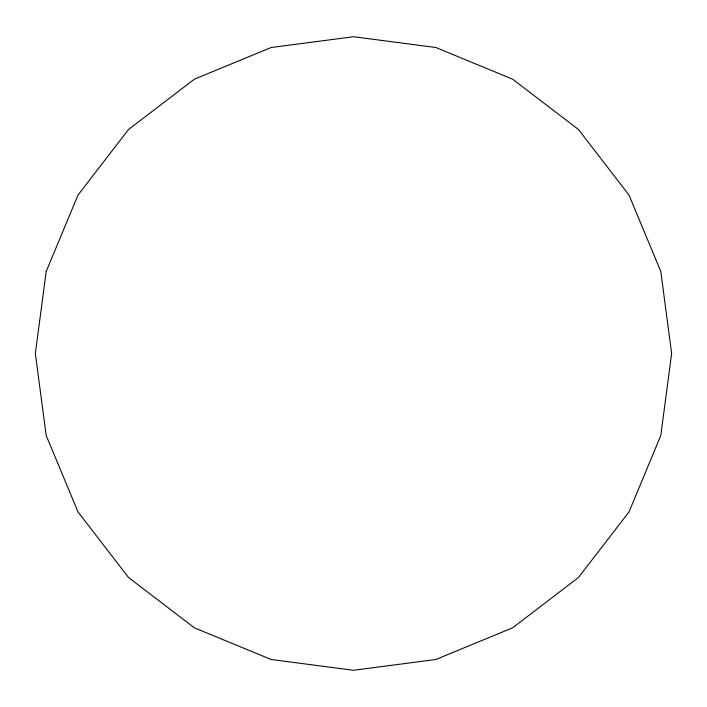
<?xml version="1.0" encoding="UTF-8"?>
<svg xmlns="http://www.w3.org/2000/svg" width="707" height="707" viewBox="0 0 707 707"><rect width="100%" height="100%" fill="white"/><g stroke="black" fill="none" stroke-linecap="round" stroke-linejoin="round"><path stroke-width="1.06" d="M46.194 271.515L35.35 353.5L46.194 435.485L77.973 511.895L128.533 577.504L194.425 627.843L271.161 659.49L353.5 670.28L435.839 659.49L512.575 627.843L578.467 577.504L629.027 511.895L660.806 435.485L671.65 353.5L660.806 271.515L629.027 195.105L578.467 129.496L512.575 79.157L435.839 47.51L353.5 36.72L271.161 47.51L194.425 79.157L128.533 129.496L77.973 195.105L46.194 271.515"/></g></svg>
